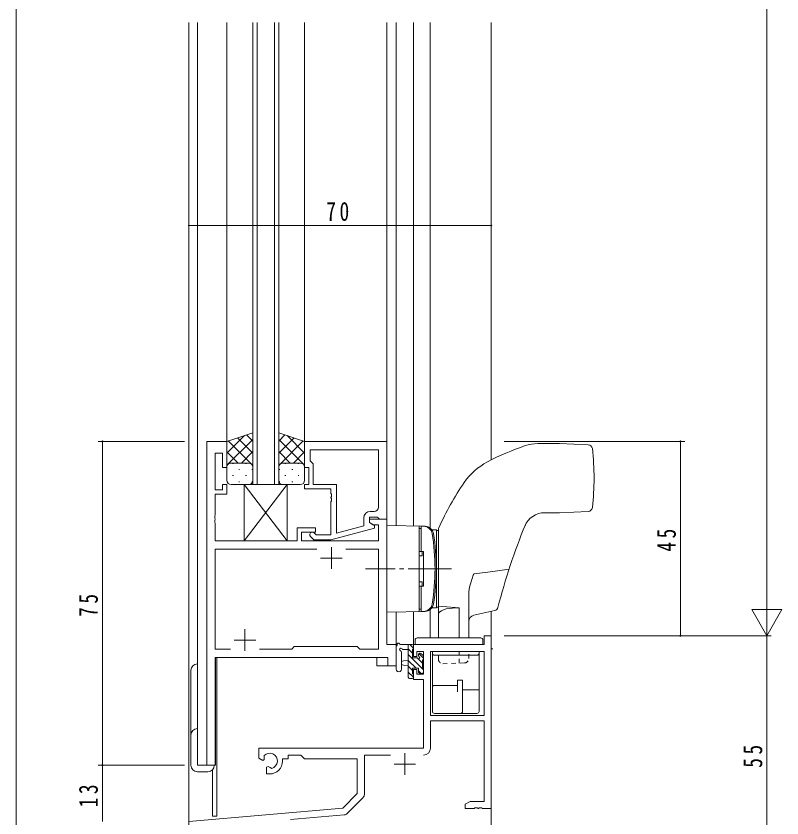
# Model space of a CAD drawing. Units: millimetres on the paper. Extents: x -397 to 397, y -282 to 282.
# Drawn here: x -393.9 to -216.6, y -182.9 to 2.8 of the extents above; entities that cross this region are included whole.
import ezdxf

# ---------------------------------------------------------------- set-up
doc = ezdxf.new("R2010")
doc.units = ezdxf.units.MM
for name, pattern in [('USER2', [13, 10, -1, 1, -1]), ('USER3', [15, 10, -1, 1, -1, 1, -1]), ('USER6', [2, 1, -1])]:
    doc.linetypes.add(name, pattern=pattern)
for name, color, linetype, lineweight in [('0-1_YKK_ZWAK', 7, 'Continuous', 18), ('0-3_YKK_11', 7, 'Continuous', 18), ('0-4_YKK_12', 2, 'Continuous', 18), ('0-6_YKK_13', 4, 'Continuous', 18), ('0-7_YKK_D', 6, 'Continuous', 18)]:
    doc.layers.add(name, color=color, linetype=linetype, lineweight=lineweight)
doc.styles.add('ＭＳ ゴシック', font='')
doc.styles.get('ＭＳ ゴシック').set_extended_font_data('MS Gothic')

msp = doc.modelspace()

# ---------------------------------------------------------------- linework, layer by layer
at = {"layer": '0-1_YKK_ZWAK'}
msp.add_line((-393.908, -245.688), (-393.908, 279.312), dxfattribs=at)
at = {"layer": '0-3_YKK_11'}
for p, q in [((-345.108, -95.688), (-349.708, -95.688)), ((-349.708, -95.688), (-349.708, -170.688)), ((-345.108, -101.688), (-345.108, -95.688)), ((-327.108, -95.688), (-327.108, -101.688)), ((-308.108, -95.688), (-327.108, -95.688)), ((-308.108, -113.688), (-308.108, -95.688)), ((-347.778, -98.388), (-346.108, -98.388)), ((-347.778, -106.888), (-347.778, -98.388)), ((-346.108, -98.388), (-346.108, -101.688)), ((-325.808, -100.188), (-325.808, -97.618)), ((-325.808, -97.618), (-310.038, -97.618)), ((-325.808, -97.618), (-310.038, -97.618)), ((-310.038, -97.618), (-310.038, -110.888)), ((-325.608, -100.388), (-325.808, -100.188)), ((-346.108, -101.688), (-345.108, -101.688)), ((-327.108, -101.688), (-326.108, -101.688)), ((-326.108, -101.688), (-326.108, -105.688)), ((-325.108, -100.888), (-325.608, -100.388)), ((-325.108, -105.688), (-325.108, -100.888)), ((-346.108, -105.688), (-346.108, -106.888)), ((-345.108, -105.688), (-346.108, -105.688)), ((-345.108, -107.888), (-345.108, -105.688)), ((-326.108, -105.688), (-327.108, -105.688)), ((-327.108, -105.688), (-327.108, -106.688)), ((-319.708, -105.688), (-325.108, -105.688)), ((-319.708, -116.896), (-319.708, -105.688)), ((-346.108, -106.888), (-347.778, -106.888)), ((-327.108, -106.688), (-321.008, -106.688)), ((-321.008, -106.688), (-321.008, -107.729)), ((-347.778, -107.888), (-345.108, -107.888)), ((-347.778, -112.729), (-347.778, -107.888)), ((-321.008, -107.729), (-320.888, -107.913)), ((-320.888, -108.463), (-321.008, -108.646)), ((-321.008, -108.646), (-321.008, -108.729)), ((-321.008, -108.729), (-320.888, -108.913)), ((-320.888, -109.463), (-321.008, -109.646)), ((-320.888, -107.913), (-320.888, -108.463)), ((-320.888, -108.913), (-320.888, -109.463)), ((-321.008, -109.646), (-321.008, -117.288)), ((-347.898, -112.913), (-347.778, -112.729)), ((-347.898, -113.463), (-347.898, -112.913)), ((-312.108, -113.188), (-310.308, -113.188)), ((-312.108, -114.488), (-312.108, -113.188)), ((-311.038, -111.888), (-311.908, -111.888)), ((-310.308, -113.188), (-310.108, -113.388)), ((-347.778, -113.646), (-347.898, -113.463)), ((-347.898, -113.913), (-347.778, -113.729)), ((-347.898, -114.463), (-347.898, -113.913)), ((-347.778, -114.646), (-347.898, -114.463)), ((-347.778, -113.729), (-347.778, -113.646)), ((-347.778, -118.688), (-347.778, -114.646)), ((-313.408, -113.388), (-313.408, -115.208)), ((-308.108, -113.688), (-312.108, -113.688)), ((-312.108, -113.688), (-312.108, -114.488)), ((-310.908, -115.18), (-312.108, -114.488)), ((-312.108, -114.488), (-311.242, -114.988)), ((-311.242, -114.988), (-310.038, -114.988)), ((-310.108, -113.388), (-309.808, -113.688)), ((-310.038, -114.988), (-310.038, -118.688)), ((-309.808, -113.688), (-308.108, -113.688)), ((-308.108, -142.688), (-308.108, -113.688)), ((-328.808, -115.688), (-328.808, -118.688)), ((-324.608, -115.688), (-328.808, -115.688)), ((-327.808, -116.688), (-324.608, -116.688)), ((-327.808, -118.688), (-327.808, -116.688)), ((-324.46, -117.288), (-324.884, -116.863)), ((-324.608, -116.688), (-324.608, -115.688)), ((-321.012, -118.488), (-310.908, -115.78)), ((-313.408, -115.208), (-319.708, -116.896)), ((-310.908, -115.78), (-310.908, -115.18)), ((-328.808, -118.688), (-347.778, -118.688)), ((-310.038, -118.688), (-327.808, -118.688)), ((-325.732, -117.712), (-324.957, -118.488)), ((-324.957, -118.488), (-321.012, -118.488)), ((-321.008, -117.288), (-324.46, -117.288)), ((-324.259, -120.618), (-347.778, -120.618)), ((-324.259, -120.618), (-347.778, -120.618)), ((-347.778, -120.618), (-347.778, -143.758)), ((-320.908, -120.188), (-320.908, -125.188)), ((-310.038, -120.618), (-317.558, -120.618)), ((-310.038, -143.758), (-310.038, -120.618)), ((-323.408, -122.688), (-318.408, -122.688)), ((-340.908, -139.188), (-340.908, -144.188)), ((-283.908, -140.688), (-285.538, -140.688)), ((-285.538, -140.688), (-285.538, -142.688)), ((-283.908, -180.688), (-283.908, -140.688)), ((-343.408, -141.688), (-338.408, -141.688)), ((-305.908, -142.688), (-308.108, -142.688)), ((-305.908, -147.688), (-305.908, -142.688)), ((-301.908, -142.688), (-301.908, -145.488)), ((-285.538, -142.688), (-301.908, -142.688)), ((-347.778, -143.758), (-344.259, -143.758)), ((-329.508, -143.188), (-314.908, -143.188)), ((-314.908, -143.188), (-314.338, -143.758)), ((-314.338, -143.758), (-310.038, -143.758)), ((-301.108, -144.318), (-299.608, -144.318)), ((-301.108, -145.488), (-301.108, -144.318)), ((-299.608, -144.318), (-299.608, -149.588)), ((-285.538, -144.318), (-297.978, -144.318)), ((-297.978, -144.318), (-297.978, -159.188)), ((-297.978, -144.318), (-297.978, -159.188)), ((-285.538, -159.188), (-285.538, -144.318)), ((-347.778, -170.688), (-347.778, -145.688)), ((-347.778, -145.688), (-307.838, -145.688)), ((-301.908, -145.488), (-301.108, -145.488)), ((-301.908, -148.488), (-301.908, -150.788)), ((-301.108, -148.488), (-301.908, -148.488)), ((-301.108, -149.588), (-301.108, -148.488)), ((-299.608, -149.588), (-301.108, -149.588)), ((-301.908, -150.788), (-299.608, -150.788)), ((-299.608, -150.788), (-299.608, -166.688)), ((-297.978, -159.188), (-285.538, -159.188)), ((-297.978, -166.718), (-297.978, -160.388)), ((-297.978, -160.388), (-285.538, -160.388)), ((-285.538, -160.388), (-285.538, -179.058)), ((-337.708, -166.688), (-337.708, -169.053)), ((-299.608, -166.688), (-337.708, -166.688)), ((-336.435, -168.865), (-336.473, -168.407)), ((-336.458, -169.37), (-336.435, -168.865)), ((-330.908, -169.188), (-330.908, -168.318)), ((-313.278, -168.318), (-307.259, -168.318)), ((-313.278, -177.449), (-313.278, -168.318)), ((-303.908, -167.888), (-303.908, -172.888)), ((-349.708, -170.688), (-347.778, -170.688)), ((-337.708, -169.053), (-336.808, -169.572)), ((-336.808, -169.572), (-336.458, -169.37)), ((-332.208, -169.188), (-330.908, -169.188)), ((-332.208, -169.688), (-332.208, -169.188)), ((-327.108, -169.188), (-314.908, -169.188)), ((-314.908, -169.188), (-314.908, -177.188)), ((-306.408, -170.388), (-301.408, -170.388)), ((-335.558, -170.929), (-335.908, -171.131)), ((-335.908, -171.131), (-335.908, -172.688)), ((-335.908, -172.688), (-335.208, -172.688)), ((-335.109, -171.161), (-335.558, -170.929)), ((-334.731, -171.423), (-335.109, -171.161)), ((-314.908, -177.188), (-318.292, -180.572)), ((-317.302, -181.886), (-313.571, -178.156)), ((-288.817, -179.058), (-289.908, -179.688)), ((-289.908, -179.688), (-289.908, -180.688)), ((-285.538, -179.058), (-288.817, -179.058)), ((-318.292, -180.572), (-353.908, -183.688)), ((-289.908, -180.688), (-287.866, -180.688)), ((-287.866, -180.688), (-287.683, -180.568)), ((-287.683, -180.568), (-287.133, -180.568)), ((-287.133, -180.568), (-286.95, -180.688)), ((-286.95, -180.688), (-286.866, -180.688)), ((-286.866, -180.688), (-286.683, -180.568)), ((-286.683, -180.568), (-286.133, -180.568)), ((-286.133, -180.568), (-285.95, -180.688)), ((-285.95, -180.688), (-283.908, -180.688)), ((-330.389, -183.266), (-317.922, -182.175))]:
    msp.add_line(p, q, dxfattribs=at)
for points in [[(-337.558, -143.758), (-330.078, -143.758), (-329.508, -143.188)], [(-307.838, -145.688), (-307.838, -147.688), (-305.908, -147.688)], [(-330.908, -168.318), (-327.978, -168.318), (-327.108, -169.188)]]:
    msp.add_lwpolyline(points, dxfattribs=at)
for centre, radius, start, end in [((-311.038, -110.888), 1, 270.00001, 359.99999), ((-311.908, -113.388), 1.5, 90.00001, 179.99999), ((-325.308, -117.288), 0.6, 44.99999, 225.00001), ((-299.578, -166.718), 1.6, 270.00001, 359.99999), ((-335.208, -169.688), 1.8, 285.36688, 134.63312), ((-335.208, -169.688), 3, 270.00001, 359.99999), ((-314.278, -177.449), 1, 315, 359.99999), ((-318.009, -181.179), 1, 275, 315.00002)]:
    msp.add_arc(centre, radius, start, end, dxfattribs=at)
at = {"layer": '0-4_YKK_12'}
for p, q in [((-353.908, -195.688), (-353.908, 1.312)), ((-351.908, -170.688), (-351.908, 1.312)), ((-345.108, -95.688), (-345.108, 1.312)), ((-339.108, -105.688), (-339.108, 1.312)), ((-338.108, -105.688), (-338.108, 1.312)), ((-334.108, -105.688), (-334.108, 1.312)), ((-333.108, -105.688), (-333.108, 1.312)), ((-327.108, -95.688), (-327.108, 1.312)), ((-308.108, -95.988), (-308.108, 1.312)), ((-305.908, -115.226), (-305.908, 1.312)), ((-301.908, -115.296), (-301.908, 1.312)), ((-298.008, -115.775), (-298.008, 1.312)), ((-283.908, -99.979), (-283.908, 1.312)), ((-345.108, -95.688), (-349.708, -95.688)), ((-349.708, -170.688), (-349.708, -95.688)), ((-339.108, -104.688), (-339.108, -105.688)), ((-333.108, -105.688), (-339.108, -105.688)), ((-308.408, -113.688), (-308.108, -113.688)), ((-308.108, -113.688), (-308.108, -142.686)), ((-305.908, -147.688), (-305.908, -135.149)), ((-301.908, -135.079), (-301.908, -142.688)), ((-298.008, -134.601), (-298.008, -141.188)), ((-283.908, -135.044), (-283.908, -195.688)), ((-308.108, -142.686), (-305.908, -142.686)), ((-298.008, -142.688), (-301.908, -142.688)), ((-347.708, -170.688), (-347.708, -145.688)), ((-347.708, -145.688), (-310.408, -145.688)), ((-347.408, -145.688), (-347.408, -182.488)), ((-310.408, -147.688), (-310.408, -145.688)), ((-310.408, -147.688), (-305.908, -147.688)), ((-351.908, -170.688), (-347.708, -170.688)), ((-348.408, -171.907), (-348.408, -182.488)), ((-347.408, -182.488), (-348.408, -182.488))]:
    msp.add_line(p, q, dxfattribs=at)
at = {"layer": '0-4_YKK_12', "linetype": 'USER3'}
msp.add_line((-283.508, -143.688), (-283.908, -143.688), dxfattribs=at)
at = {"layer": '0-6_YKK_13'}
for p, q in [((-339.108, -93.688), (-345.108, -95.688)), ((-345.108, -98.391), (-341.053, -94.336)), ((-339.108, -95.611), (-340.55, -94.168)), ((-339.108, -101.688), (-339.108, -93.688)), ((-333.108, -93.688), (-327.108, -95.688)), ((-333.108, -101.688), (-333.108, -93.688)), ((-333.108, -95.611), (-331.666, -94.168)), ((-327.108, -98.391), (-331.163, -94.336)), ((-345.108, -101.219), (-339.108, -95.219)), ((-345.108, -95.688), (-345.108, -101.688)), ((-339.108, -101.268), (-344.793, -95.583)), ((-339.108, -98.439), (-342.672, -94.876)), ((-333.108, -98.439), (-329.545, -94.876)), ((-327.108, -101.219), (-333.108, -95.219)), ((-333.108, -101.268), (-327.423, -95.583)), ((-327.108, -95.688), (-327.108, -101.688)), ((-268.108, -96.188), (-273.139, -96.188)), ((-261.451, -96.478), (-268.108, -96.188)), ((-342.516, -100.688), (-345.108, -98.096)), ((-341.748, -100.688), (-339.108, -98.048)), ((-330.468, -100.688), (-333.108, -98.048)), ((-329.7, -100.688), (-327.108, -98.096)), ((-344.924, -101.109), (-345.108, -100.924)), ((-345.108, -104.688), (-345.108, -101.688)), ((-344.108, -100.688), (-340.108, -100.688)), ((-344.108, -100.688), (-340.108, -100.688)), ((-343.788, -100.778), (-343.588, -100.778)), ((-340.758, -100.778), (-340.558, -100.778)), ((-339.313, -101.081), (-339.108, -100.876)), ((-339.108, -101.688), (-339.108, -104.688)), ((-332.903, -101.081), (-333.108, -100.876)), ((-333.108, -101.688), (-333.108, -104.688)), ((-328.108, -100.688), (-332.108, -100.688)), ((-328.108, -100.688), (-332.108, -100.688)), ((-331.458, -100.778), (-331.658, -100.778)), ((-328.428, -100.778), (-328.628, -100.778)), ((-327.293, -101.109), (-327.108, -100.924)), ((-327.108, -104.688), (-327.108, -101.688)), ((-343.788, -103.608), (-343.588, -103.608)), ((-342.373, -102.193), (-342.173, -102.193)), ((-340.758, -103.608), (-340.558, -103.608)), ((-339.343, -102.193), (-339.143, -102.193)), ((-332.873, -102.193), (-333.073, -102.193)), ((-331.458, -103.608), (-331.658, -103.608)), ((-329.843, -102.193), (-330.043, -102.193)), ((-328.428, -103.608), (-328.628, -103.608)), ((-340.108, -105.688), (-344.108, -105.688)), ((-342.373, -105.023), (-342.173, -105.023)), ((-341.108, -105.688), (-331.108, -105.688)), ((-341.108, -105.688), (-331.108, -118.688)), ((-331.108, -105.688), (-341.108, -118.688)), ((-341.108, -105.688), (-341.108, -118.688)), ((-339.343, -105.023), (-339.166, -105.023)), ((-332.873, -105.023), (-333.05, -105.023)), ((-332.108, -105.688), (-328.108, -105.688)), ((-331.108, -118.688), (-331.108, -105.688)), ((-329.843, -105.023), (-330.043, -105.023)), ((-268.108, -112.188), (-271.513, -112.188)), ((-268.108, -112.188), (-261.451, -111.897)), ((-308.108, -115.188), (-299.215, -115.343)), ((-308.108, -115.188), (-308.108, -135.188)), ((-300.608, -135.039), (-300.608, -115.336)), ((-300.108, -115.837), (-300.608, -115.837)), ((-300.608, -115.837), (-300.608, -121.188)), ((-300.108, -115.34), (-299.56, -115.34)), ((-300.108, -115.34), (-300.108, -121.188)), ((-297.51, -116.172), (-296.608, -116.188)), ((-296.608, -116.188), (-296.608, -134.188)), ((-296.108, -116.288), (-296.608, -116.288)), ((-296.608, -116.288), (-296.608, -134.088)), ((-296.108, -141.188), (-296.108, -116.074)), ((-341.108, -118.688), (-331.108, -118.688)), ((-300.608, -121.188), (-299.608, -121.188)), ((-299.928, -122.188), (-300.608, -122.188)), ((-299.928, -122.188), (-299.928, -121.188)), ((-299.608, -129.188), (-299.608, -121.188)), ((-287.897, -126.354), (-284.72, -125.94)), ((-284.72, -125.94), (-281.914, -125.56)), ((-281.914, -125.56), (-279.772, -125.265)), ((-288.653, -128.441), (-288.419, -127.679)), ((-288.419, -127.679), (-288.25, -127.185)), ((-288.25, -127.185), (-288.136, -126.87)), ((-288.136, -126.87), (-288.06, -126.672)), ((-288.06, -126.672), (-288.01, -126.547)), ((-288.01, -126.547), (-287.977, -126.469)), ((-287.977, -126.469), (-287.953, -126.421)), ((-287.953, -126.421), (-287.936, -126.391)), ((-287.936, -126.391), (-287.916, -126.365)), ((-287.916, -126.365), (-287.907, -126.358)), ((-287.907, -126.358), (-287.897, -126.354)), ((-299.928, -128.188), (-300.608, -128.188)), ((-300.608, -129.188), (-299.608, -129.188)), ((-300.608, -129.188), (-300.608, -134.538)), ((-300.108, -129.188), (-300.108, -135.036)), ((-299.928, -129.188), (-299.928, -128.188)), ((-289.074, -130.604), (-288.981, -129.883)), ((-288.981, -129.883), (-288.837, -129.158)), ((-288.837, -129.158), (-288.653, -128.441)), ((-289.108, -131.325), (-289.074, -130.604)), ((-289.108, -141.188), (-289.108, -131.325)), ((-308.108, -135.188), (-299.215, -135.032)), ((-300.108, -134.538), (-300.608, -134.538)), ((-300.108, -135.036), (-299.56, -135.036)), ((-297.51, -134.203), (-296.608, -134.188)), ((-296.608, -134.088), (-296.108, -134.088)), ((-291.345, -134.259), (-296.108, -133.842)), ((-296.032, -135.404), (-296.108, -135.688)), ((-295.805, -135.132), (-296.032, -135.404)), ((-295.437, -134.881), (-295.805, -135.132)), ((-294.942, -134.66), (-295.437, -134.881)), ((-294.339, -134.479), (-294.942, -134.66)), ((-293.65, -134.344), (-294.339, -134.479)), ((-292.902, -134.261), (-293.65, -134.344)), ((-292.124, -134.232), (-292.902, -134.261)), ((-291.345, -134.259), (-292.124, -134.232)), ((-291.345, -141.188), (-291.345, -134.259)), ((-287.931, -135.929), (-283.11, -134.868)), ((-302.208, -142.688), (-304.889, -142.688)), ((-303.108, -142.688), (-303.108, -150.288)), ((-301.908, -143.557), (-302.778, -142.688)), ((-301.538, -142.688), (-301.538, -141.688)), ((-301.538, -142.688), (-285.838, -142.688)), ((-301.038, -141.188), (-286.338, -141.188)), ((-285.838, -141.688), (-285.838, -142.688)), ((-305.908, -148.416), (-305.908, -143.253)), ((-304.708, -148.416), (-304.705, -144.455)), ((-304.289, -143.888), (-303.108, -143.888)), ((-302.108, -144.704), (-303.108, -143.704)), ((-302.108, -145.788), (-302.108, -143.788)), ((-301.908, -143.588), (-301.908, -142.988)), ((-299.608, -145.857), (-300.652, -144.813)), ((-299.696, -145.276), (-300.196, -144.776)), ((-297.538, -144.318), (-297.538, -158.188)), ((-286.738, -144.318), (-286.738, -158.188)), ((-303.108, -146.388), (-304.253, -146.49)), ((-299.808, -148.351), (-303.108, -145.051)), ((-301.319, -148.188), (-303.108, -146.398)), ((-301.169, -145.788), (-302.108, -145.788)), ((-299.808, -147.004), (-300.787, -146.025)), ((-300.708, -144.988), (-300.708, -145.327)), ((-299.808, -148.388), (-299.808, -146.288)), ((-299.608, -146.088), (-299.608, -145.488)), ((-297.038, -145.188), (-287.238, -145.188)), ((-351.908, -147.188), (-351.908, -170.688)), ((-303.108, -147.588), (-304.253, -147.486)), ((-302.108, -148.745), (-303.108, -147.745)), ((-302.108, -148.188), (-300.708, -148.188)), ((-302.108, -149.488), (-302.108, -148.188)), ((-300.708, -148.188), (-300.708, -149.088)), ((-299.612, -148.547), (-299.767, -148.392)), ((-353.408, -170.688), (-353.408, -148.688)), ((-301.908, -150.292), (-303.108, -149.092)), ((-301.908, -150.288), (-301.908, -149.688)), ((-300.119, -149.388), (-300.708, -148.798)), ((-300.408, -149.388), (-299.908, -149.388)), ((-299.608, -149.088), (-299.608, -148.588)), ((-302.808, -150.588), (-302.208, -150.588)), ((-291.738, -152.188), (-297.038, -152.188)), ((-290.538, -150.936), (-291.738, -150.936)), ((-291.738, -150.936), (-291.738, -153.688)), ((-290.538, -150.936), (-290.538, -158.188)), ((-286.738, -153.231), (-290.538, -153.231)), ((-297.038, -158.688), (-287.238, -158.688)), ((-351.908, -170.688), (-348.008, -170.688)), ((-349.508, -172.188), (-351.908, -172.188))]:
    msp.add_line(p, q, dxfattribs=at)
at = {"layer": '0-6_YKK_13', "linetype": 'USER2'}
msp.add_line((-293.108, -125.188), (-313.038, -125.188), dxfattribs=at)
msp.add_line((-293.108, -125.188), (-313.038, -125.188), dxfattribs=at)
at = {"layer": '0-6_YKK_13', "linetype": 'USER6'}
for p, q in [((-296.108, -146.152), (-296.108, -144.318)), ((-291.345, -147.056), (-291.345, -144.318)), ((-289.108, -145.978), (-289.108, -144.318)), ((-295.073, -147.152), (-290.073, -146.977))]:
    msp.add_line(p, q, dxfattribs=at)
at = {"layer": '0-6_YKK_13'}
for centre, radius, start, end in [((-273.139, -105.188), 9, 90, 108.72705), ((-261.494, -97.477), 1, 6.58665, 87.5), ((-256.765, -153.488), 60, 108.72705, 117.86452), ((-319.608, -104.188), 59.5, 353.41335, 6.58665), ((-344.108, -101.688), 1, 89.9999, 179.9999), ((-344.108, -101.688), 1, 89.9999, 179.9999), ((-340.108, -101.688), 1, 359.9999, 89.9999), ((-340.108, -101.688), 1, 359.9999, 89.9999), ((-332.108, -101.688), 1, 90.0001, 180.0001), ((-332.108, -101.688), 1, 90.0001, 180.0001), ((-328.108, -101.688), 1, 0.0001, 90.0001), ((-328.108, -101.688), 1, 0.0001, 90.0001), ((-277.797, -113.705), 15, 117.86452, 145.41351), ((-344.108, -104.688), 1, 179.9999, 269.9999), ((-340.108, -104.688), 1, 269.9999, 359.9999), ((-332.108, -104.688), 1, 180.0001, 270.0001), ((-328.108, -104.688), 1, 270.0001, 0.0001), ((-236.633, -142.088), 65, 145.41351, 156.01734), ((-261.494, -110.898), 1, 272.5, 353.41335), ((-271.513, -117.188), 5, 90, 157.96077), ((-137.108, -171.598), 150, 157.82105, 165.53961), ((-299.56, -117.34), 2, 9.31215, 90), ((-299.25, -117.343), 2, 9.30873, 89), ((-297.505, -115.922), 0.25, 219.15251, 269), ((-295.108, -116.074), 1, 156.01734, 180), ((-347.42, -125.188), 50.5, 350.68785, 9.31215), ((-347.111, -125.188), 50.5, 350.69127, 9.30873), ((-299.56, -133.036), 2, 270, 350.68785), ((-299.25, -133.033), 2, 271, 350.69127), ((-297.505, -134.453), 0.25, 91, 140.84749), ((-283.325, -133.891), 1, 282.40741, 345.53961), ((-287.608, -137.394), 1.5, 102.40741, 180), ((-305.998, -142.797), 0.3, 310.52878, 10.52878), ((-305.408, -142.688), 0.3, 30, 190.52878), ((-304.889, -142.388), 0.3, 210, 270), ((-302.208, -142.988), 0.3, 0, 90), ((-301.038, -141.688), 0.5, 90, 180), ((-286.338, -141.688), 0.5, 0, 90), ((-305.608, -143.253), 0.3, 130.52878, 180), ((-304.808, -143.888), 0.3, 30, 250.81024), ((-305.005, -144.454), 0.3, 359.95977, 70.81024), ((-304.289, -143.588), 0.3, 210, 270), ((-302.108, -143.588), 0.2, 270, 0), ((-300.408, -144.988), 0.3, 45, 180), ((-297.038, -144.688), 0.5, 180, 270), ((-287.238, -144.688), 0.5, 270, 0), ((-304.208, -146.988), 0.5, 95.09207, 264.90793), ((-301.169, -146.088), 0.3, 33.05573, 90), ((-300.708, -145.788), 0.25, 213.05573, 56.94427), ((-300.408, -145.327), 0.3, 180, 236.94427), ((-299.808, -146.088), 0.2, 270, 0), ((-299.908, -145.488), 0.3, 0, 45), ((-351.908, -148.688), 1.5, 90, 180), ((-305.308, -148.415), 0.6, 179.95977, 359.95977), ((-299.808, -148.588), 0.2, 0, 90), ((-302.808, -150.288), 0.3, 180, 270), ((-302.208, -150.288), 0.3, 270, 0), ((-302.108, -149.688), 0.2, 0, 90), ((-300.408, -149.088), 0.3, 180, 270), ((-299.908, -149.088), 0.3, 270, 0), ((-297.038, -152.688), 0.5, 90, 180), ((-297.038, -158.188), 0.5, 180, 270), ((-291.038, -158.188), 0.5, 270, 0), ((-287.238, -158.188), 0.5, 270, 0), ((-351.908, -163.688), 1.5, 90, 180), ((-351.908, -170.688), 1.5, 180, 270), ((-349.508, -170.688), 1.5, 270, 0)]:
    msp.add_arc(centre, radius, start, end, dxfattribs=at)
at = {"layer": '0-6_YKK_13', "linetype": 'USER6'}
for centre, start, end in [((-295.108, -146.152), 180, 272), ((-290.108, -145.978), 272, 0)]:
    msp.add_arc(centre, 1, start, end, dxfattribs=at)
at = {"layer": '0-7_YKK_D'}
for p, q in [((-220.108, -133.688), (-220.108, 152.312)), ((-353.908, -73.788), (-353.908, -44.686)), ((-353.908, -45.686), (-283.908, -45.686)), ((-283.908, -73.788), (-283.908, -44.686)), ((-354.908, -95.688), (-374.908, -95.688)), ((-373.908, -95.688), (-373.908, -170.688)), ((-280.908, -95.688), (-239.108, -95.688)), ((-240.108, -140.688), (-240.108, -95.688)), ((-220.108, -140.688), (-220.108, -128.563)), ((-220.108, -140.688), (-223.608, -134.625)), ((-280.908, -140.688), (-219.108, -140.688)), ((-280.908, -140.688), (-239.108, -140.688)), ((-280.908, -140.688), (-219.108, -140.688)), ((-220.108, -195.688), (-220.108, -140.688)), ((-354.908, -170.688), (-374.908, -170.688)), ((-354.908, -170.688), (-374.908, -170.688)), ((-373.908, -183.688), (-373.908, -170.688))]:
    msp.add_line(p, q, dxfattribs=at)
msp.add_lwpolyline([(-220.108, -140.688), (-216.608, -134.625), (-223.608, -134.625)], dxfattribs=at)
for centre, start, end in [((-353.908, -45.686), 0, 180), ((-353.908, -45.686), 180, 0), ((-283.908, -45.686), 0, 180), ((-283.908, -45.686), 180, 0), ((-373.908, -95.688), 90, 270), ((-373.908, -95.688), 270, 90), ((-240.108, -95.688), 90, 270), ((-240.108, -95.688), 270, 90), ((-240.108, -140.688), 90, 270), ((-240.108, -140.688), 270, 90), ((-373.908, -170.688), 90, 270), ((-373.908, -170.688), 90, 270), ((-373.908, -170.688), 270, 90), ((-373.908, -170.688), 270, 90)]:
    msp.add_arc(centre, 0.106, start, end, dxfattribs=at)

# ---------------------------------------------------------------- texts
at = {"layer": '0-7_YKK_D', "color": 7, "insert": (-322.1, -44.686), "char_height": 4.399, "attachment_point": 7, "style": 'ＭＳ ゴシック'}
msp.add_mtext('\\T1.37;\\W0.75;70', dxfattribs=at)
at = {"layer": '0-7_YKK_D', "color": 7, "char_height": 4.399, "attachment_point": 7, "rotation": 90, "style": 'ＭＳ ゴシック'}
for s, insert in [('\\T1.37;\\W0.75;45', (-241.108, -121.221)), ('\\T1.37;\\W0.75;75', (-374.908, -136.319)), ('\\T1.37;\\W0.75;55', (-221.108, -171.258)), ('\\T1.37;\\W0.75;13', (-374.908, -180.428))]:
    msp.add_mtext(s, dxfattribs=dict(at, insert=insert))

doc.saveas('drawing.dxf')
